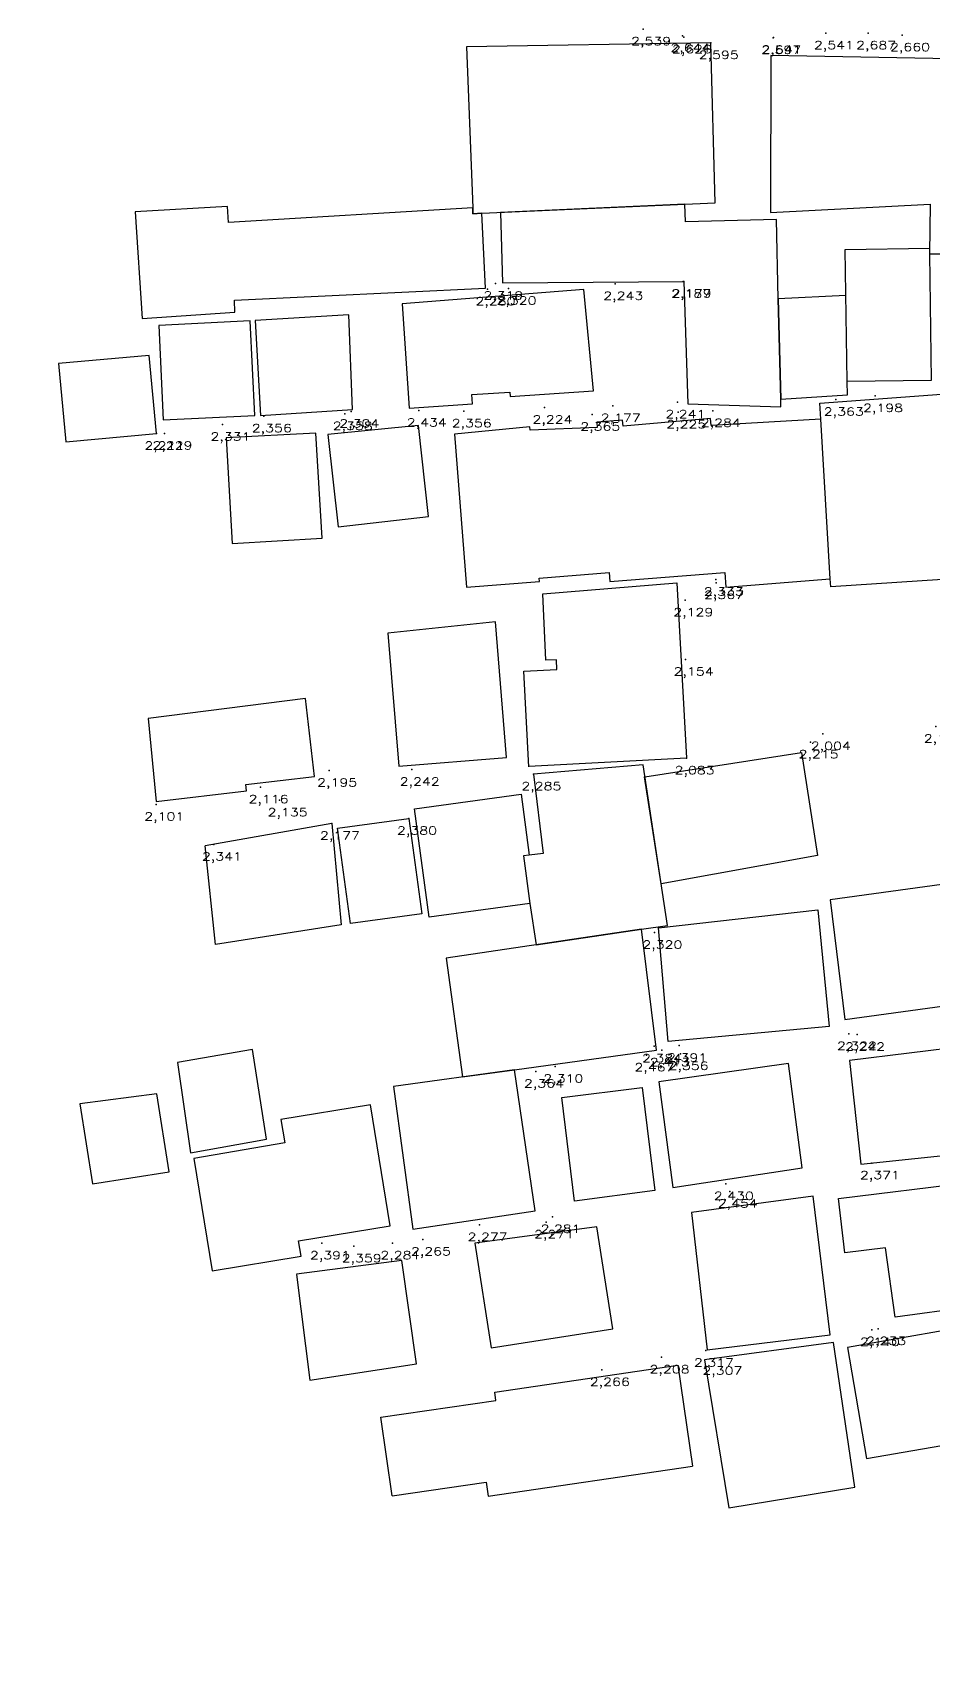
# Model space of a CAD drawing. Extents: x -160 to 364724, y -100 to 7353297.
# Drawn here: x 359113.7 to 359153.1, y 7352590.2 to 7352661.3 of the extents above; entities that cross this region are included whole.
import ezdxf
from ezdxf.enums import TextEntityAlignment as Align

# ---------------------------------------------------------------- set-up
doc = ezdxf.new("R2010")
doc.units = 0
doc.header["$LTSCALE"] = 5
doc.linetypes.add('CONTINUO', pattern=[0])
doc.linetypes.add('DASHDOT2', pattern=[12.7, 6.35, -3.175, 0, -3.175])
doc.layers.add('LT-ALINHAMENTO-PREDIAL', color=4, linetype='DASHDOT2', lineweight=25)
doc.layers.add('LT-COTAS', color=7, linetype='CONTINUO')
doc.layers.add('ortofoto', color=7, linetype='Continuous')
doc.styles.add('simplex', font='simplex.shx', dxfattribs={"width": 0.8})
doc.styles.get("Standard").update_dxf_attribs({"font": 'arial.ttf'})
picture_1 = doc.add_image_def('image1.tif', size_in_pixel=(14710, 13573))

# ---------------------------------------------------------------- blocks, each defined once
blk = doc.blocks.new('SIMB_PONTO')
at = {"color": 0}
blk.add_point((0, 0), dxfattribs=at)
for tag in ['COTA', 'PONTO', 'DESC']:
    blk.add_attdef(tag, (0, 0), '', height=1)

msp = doc.modelspace()

# ---------------------------------------------------------------- linework, layer by layer
at = {"layer": 'LT-ALINHAMENTO-PREDIAL', "color": 8, "ltscale": 3, "flags": 128}
for points in [[(359132.72, 7352660.635), (359132.986, 7352653.594), (359132.998, 7352653.343), (359133.39, 7352653.361), (359143.587, 7352653.819), (359143.396, 7352660.813), (359132.72, 7352660.635)], [(359158.704, 7352660.028), (359146.03, 7352660.257), (359146.011, 7352653.403), (359152.992, 7352653.757), (359152.96, 7352651.595), (359159.759, 7352651.592), (359159.76, 7352653.813)], [(359118.23, 7352653.432), (359118.539, 7352648.762), (359122.585, 7352649.03), (359122.565, 7352649.561), (359133.546, 7352650.081), (359133.39, 7352653.361), (359132.998, 7352653.343), (359132.986, 7352653.594), (359122.307, 7352652.961), (359122.266, 7352653.653), (359118.23, 7352653.432)], [(359134.201, 7352653.398), (359134.289, 7352650.316), (359142.215, 7352650.379), (359142.392, 7352645.033), (359146.463, 7352644.899), (359146.455, 7352645.237), (359146.349, 7352649.614), (359146.266, 7352653.089), (359142.292, 7352652.993), (359142.258, 7352653.759), (359134.201, 7352653.398)], [(359152.96, 7352651.595), (359153.043, 7352646.055), (359149.362, 7352646), (359149.277, 7352651.782), (359152.964, 7352651.837)], [(359129.898, 7352649.396), (359130.205, 7352644.838), (359132.983, 7352645.025), (359132.956, 7352645.429), (359134.605, 7352645.541), (359134.619, 7352645.345), (359138.273, 7352645.591), (359137.852, 7352650.034), (359129.898, 7352649.396)], [(359149.306, 7352649.765), (359146.349, 7352649.614), (359146.455, 7352645.237), (359149.371, 7352645.415), (359149.362, 7352646)], [(359123.469, 7352648.668), (359123.709, 7352644.523), (359127.724, 7352644.786), (359127.565, 7352648.924), (359123.469, 7352648.668)], [(359119.261, 7352648.46), (359119.444, 7352644.333), (359123.455, 7352644.511), (359123.261, 7352648.657), (359119.261, 7352648.46)], [(359114.866, 7352646.788), (359115.191, 7352643.368), (359119.153, 7352643.725), (359118.845, 7352647.142), (359114.866, 7352646.788)], [(359148.207, 7352644.364), (359148.166, 7352645.053), (359153.886, 7352645.48), (359154.418, 7352637.4), (359148.647, 7352637.02), (359148.624, 7352637.37)], [(359126.647, 7352643.681), (359127.098, 7352639.651), (359131.061, 7352640.095), (359130.615, 7352644.077), (359126.647, 7352643.681)], [(359132.192, 7352643.707), (359132.721, 7352637.01), (359135.908, 7352637.262), (359135.896, 7352637.406), (359138.949, 7352637.648), (359138.98, 7352637.256), (359144.011, 7352637.654), (359144.062, 7352637.009), (359148.624, 7352637.37), (359148.207, 7352644.364), (359143.41, 7352644.078), (359143.392, 7352644.39), (359139.564, 7352644.052), (359139.54, 7352644.32), (359138.417, 7352644.22), (359138.437, 7352643.994), (359135.496, 7352643.875), (359135.49, 7352644.029), (359132.192, 7352643.707)], [(359122.2, 7352643.541), (359122.472, 7352638.917), (359126.403, 7352639.149), (359126.132, 7352643.751), (359122.2, 7352643.541)], [(359135.442, 7352629.146), (359135.227, 7352633.335), (359136.662, 7352633.409), (359136.645, 7352633.835), (359136.192, 7352633.817), (359136.053, 7352636.718), (359141.915, 7352637.193), (359142.343, 7352629.527), (359135.441, 7352629.172)], [(359129.272, 7352634.997), (359129.754, 7352629.176), (359134.463, 7352629.566), (359133.977, 7352635.499), (359129.272, 7352634.997)], [(359118.798, 7352631.271), (359119.146, 7352627.642), (359123.099, 7352628.101), (359123.068, 7352628.374), (359126.069, 7352628.722), (359125.672, 7352632.139), (359118.798, 7352631.271)], [(359140.515, 7352628.718), (359147.369, 7352629.778), (359148.066, 7352625.274), (359141.228, 7352624.035), (359140.504, 7352628.716)], [(359135.489, 7352623.173), (359135.757, 7352621.365), (359140.363, 7352622.046), (359141.506, 7352622.215), (359140.437, 7352629.232), (359135.642, 7352628.833), (359136.074, 7352625.368), (359135.461, 7352625.292)], [(359131.078, 7352622.571), (359130.437, 7352627.321), (359135.102, 7352627.951), (359135.461, 7352625.291), (359135.208, 7352625.257), (359135.489, 7352623.173), (359131.078, 7352622.571)], [(359148.619, 7352623.338), (359149.262, 7352618.097), (359155.25, 7352618.924), (359154.853, 7352622.544), (359154.674, 7352624.168), (359148.619, 7352623.338)], [(359141.528, 7352617.141), (359141.114, 7352622.106), (359148.074, 7352622.896), (359148.575, 7352617.799), (359141.528, 7352617.141)], [(359131.833, 7352620.784), (359132.547, 7352615.588), (359134.81, 7352615.9), (359141.021, 7352616.753), (359140.363, 7352622.046), (359131.833, 7352620.784)], [(359149.96, 7352611.779), (359155.348, 7352612.34), (359154.784, 7352616.958), (359149.466, 7352616.308), (359149.96, 7352611.779)], [(359120.073, 7352616.221), (359120.639, 7352612.264), (359123.962, 7352612.868), (359123.36, 7352616.785), (359120.073, 7352616.221)], [(359141.124, 7352615.373), (359141.739, 7352610.753), (359147.393, 7352611.62), (359146.799, 7352616.177), (359141.124, 7352615.373)], [(359129.523, 7352615.173), (359130.371, 7352608.927), (359135.714, 7352609.734), (359134.81, 7352615.9), (359129.523, 7352615.173)], [(359115.81, 7352614.406), (359116.355, 7352610.921), (359119.708, 7352611.445), (359119.176, 7352614.847), (359115.81, 7352614.406)], [(359137.444, 7352610.153), (359136.887, 7352614.694), (359140.4, 7352615.125), (359140.953, 7352610.616), (359137.444, 7352610.153)], [(359120.793, 7352612.025), (359121.6, 7352607.107), (359125.485, 7352607.744), (359125.374, 7352608.421), (359129.38, 7352609.078), (359128.511, 7352614.372), (359124.598, 7352613.73), (359124.766, 7352612.708), (359120.793, 7352612.025)], [(359149.256, 7352607.891), (359148.986, 7352610.276), (359155.213, 7352611.041), (359155.835, 7352605.682), (359151.464, 7352605.077), (359151.043, 7352608.114), (359149.256, 7352607.891)], [(359142.562, 7352609.658), (359143.238, 7352603.657), (359148.626, 7352604.309), (359147.883, 7352610.372), (359142.562, 7352609.658)], [(359133.075, 7352608.315), (359133.795, 7352603.742), (359139.116, 7352604.579), (359138.415, 7352609.03), (359133.075, 7352608.315)], [(359125.276, 7352606.944), (359125.871, 7352602.325), (359130.532, 7352603.046), (359129.892, 7352607.556), (359125.274, 7352606.962)], [(359149.377, 7352603.761), (359150.203, 7352598.903), (359156.409, 7352599.967), (359155.611, 7352604.857), (359149.377, 7352603.761)], [(359143.126, 7352603.21), (359144.189, 7352596.741), (359149.692, 7352597.645), (359148.766, 7352603.975), (359143.126, 7352603.21)], [(359129.472, 7352597.264), (359128.969, 7352600.707), (359134.002, 7352601.443), (359133.948, 7352601.809), (359141.959, 7352602.98), (359142.604, 7352598.564)], [(359129.472, 7352597.264), (359133.579, 7352597.864), (359133.667, 7352597.257), (359142.604, 7352598.564)]]:
    msp.add_lwpolyline(points, dxfattribs=at)
for points, elevation in [([(359130.201, 7352626.888), (359130.764, 7352622.72), (359127.643, 7352622.299), (359127.08, 7352626.467), (359130.201, 7352626.888)], 2.38), ([(359126.833, 7352626.673), (359127.24, 7352622.244), (359121.746, 7352621.377), (359121.28, 7352625.69)], 2.177), ([(359126.833, 7352626.673), (359121.28, 7352625.69)], 2.177)]:
    msp.add_lwpolyline(points, dxfattribs=dict(at, elevation=elevation))

# ---------------------------------------------------------------- block references
at = {"layer": 'LT-COTAS', "color": 3}
ref = msp.add_blockref('SIMB_PONTO', (359140.443, 7352661.416, 2.539), dxfattribs=at)
ref.add_attrib('COTA', '2,539', dxfattribs={"layer": '0', "color": 8, "height": 0.35, "style": 'simplex', "width": 1.26506, "flags": 8}).set_placement((359139.918, 7352660.716), (359141.668, 7352660.716), align=Align.FIT)
ref = msp.add_blockref('SIMB_PONTO', (359142.159, 7352661.128, 2.644), dxfattribs=at)
ref.add_attrib('COTA', '2,644', dxfattribs={"layer": '0', "color": 8, "height": 0.35, "style": 'simplex', "width": 1.235294, "flags": 8}).set_placement((359141.634, 7352660.428), (359143.384, 7352660.428), align=Align.FIT)
ref = msp.add_blockref('SIMB_PONTO', (359142.224, 7352661.061, 2.626), dxfattribs=at)
ref.add_attrib('COTA', '2,626', dxfattribs={"layer": '0', "color": 8, "height": 0.35, "style": 'simplex', "width": 1.26506, "flags": 8}).set_placement((359141.699, 7352660.361), (359143.449, 7352660.361), align=Align.FIT)
for p in [(359142.159, 7352661.128, 2.644), (359142.224, 7352661.061, 2.626), (359146.133, 7352661.04, 2.597), (359146.141, 7352661.044, 2.641), (359148.437, 7352661.244, 2.541), (359150.28, 7352661.241, 2.687), (359151.765, 7352661.155, 2.66), (359143.396, 7352660.813, 2.595), (359133.979, 7352650.294, 2.319), (359139.221, 7352650.28, 2.243), (359142.19, 7352650.378, 2.187), (359142.215, 7352650.379, 2.179), (359133.633, 7352650.041, 2.28), (359134.55, 7352650.071, 2.32), (359150.581, 7352645.373, 2.198), (359127.392, 7352644.588, 2.358), (359127.678, 7352644.698, 2.304), (359130.627, 7352644.741, 2.434), (359132.595, 7352644.708, 2.356), (359136.125, 7352644.871, 2.224), (359139.111, 7352644.947, 2.177), (359141.939, 7352645.104, 2.241), (359141.977, 7352644.657, 2.225), (359143.489, 7352644.727, 2.284), (359148.865, 7352645.211, 2.363), (359122.043, 7352644.121, 2.331), (359123.852, 7352644.49, 2.356), (359138.218, 7352644.562, 2.365), (359119.153, 7352643.725, 2.211), (359119.509, 7352643.734, 2.229), (359143.621, 7352637.343, 2.333), (359143.628, 7352637.2, 2.367), (359142.285, 7352636.44, 2.129), (359142.297, 7352633.85, 2.154), (359148.299, 7352630.59, 2.004), (359147.766, 7352630.229, 2.215), (359126.709, 7352628.993, 2.195), (359130.322, 7352629.03, 2.242), (359142.343, 7352629.527, 2.083), (359123.71, 7352628.266, 2.116), (359135.642, 7352628.833, 2.285), (359124.541, 7352627.687, 2.135), (359119.147, 7352627.507, 2.101), (359130.201, 7352626.888, 2.38), (359126.833, 7352626.673, 2.177), (359121.672, 7352625.759, 2.341), (359140.931, 7352621.9, 2.32), (359140.918, 7352616.933, 2.384), (359142.014, 7352616.959, 2.391), (359149.44, 7352617.473, 2.322), (359149.795, 7352617.439, 2.242), (359140.583, 7352616.536, 2.467), (359141.257, 7352616.763, 2.413), (359142.078, 7352616.601, 2.356), (359135.754, 7352615.828, 2.364), (359136.596, 7352616.045, 2.31), (359150.448, 7352611.824, 2.371), (359144.055, 7352610.91, 2.43), (359144.229, 7352610.583, 2.454), (359133.291, 7352609.117, 2.277), (359136.195, 7352609.231, 2.271), (359136.483, 7352609.471, 2.281), (359129.475, 7352608.316, 2.281), (359130.812, 7352608.485, 2.265), (359126.396, 7352608.312, 2.391), (359127.785, 7352608.183, 2.359), (359150.448, 7352604.528, 2.14), (359150.72, 7352604.566, 2.233), (359143.189, 7352603.622, 2.317), (359138.635, 7352602.776, 2.266), (359141.246, 7352603.327, 2.208), (359143.557, 7352603.268, 2.307)]:
    msp.add_blockref('SIMB_PONTO', p, dxfattribs=at)
ref = msp.add_blockref('SIMB_PONTO', (359146.133, 7352661.04, 2.597), dxfattribs=at)
ref.add_attrib('COTA', '2,597', dxfattribs={"layer": '0', "color": 8, "height": 0.35, "style": 'simplex', "width": 1.25, "flags": 8}).set_placement((359145.608, 7352660.34), (359147.358, 7352660.34), align=Align.FIT)
ref = msp.add_blockref('SIMB_PONTO', (359146.141, 7352661.044, 2.641), dxfattribs=at)
ref.add_attrib('COTA', '2,641', dxfattribs={"layer": '0', "color": 8, "height": 0.35, "style": 'simplex', "width": 1.4, "flags": 8}).set_placement((359145.616, 7352660.344), (359147.366, 7352660.344), align=Align.FIT)
ref = msp.add_blockref('SIMB_PONTO', (359148.437, 7352661.244, 2.541), dxfattribs=at)
ref.add_attrib('COTA', '2,541', dxfattribs={"layer": '0', "color": 8, "height": 0.35, "style": 'simplex', "width": 1.4, "flags": 8}).set_placement((359147.912, 7352660.544), (359149.662, 7352660.544), align=Align.FIT)
ref = msp.add_blockref('SIMB_PONTO', (359150.28, 7352661.241, 2.687), dxfattribs=at)
ref.add_attrib('COTA', '2,687', dxfattribs={"layer": '0', "color": 8, "height": 0.35, "style": 'simplex', "width": 1.25, "flags": 8}).set_placement((359149.755, 7352660.541), (359151.505, 7352660.541), align=Align.FIT)
ref = msp.add_blockref('SIMB_PONTO', (359151.765, 7352661.155, 2.66), dxfattribs=at)
ref.add_attrib('COTA', '2,660', dxfattribs={"layer": '0', "color": 8, "height": 0.35, "style": 'simplex', "width": 1.25, "flags": 8}).set_placement((359151.24, 7352660.455), (359152.99, 7352660.455), align=Align.FIT)
ref = msp.add_blockref('SIMB_PONTO', (359143.396, 7352660.813, 2.595), dxfattribs=at)
ref.add_attrib('COTA', '2,595', dxfattribs={"layer": '0', "color": 8, "height": 0.35, "style": 'simplex', "width": 1.25, "flags": 8}).set_placement((359142.871, 7352660.113), (359144.621, 7352660.113), align=Align.FIT)
ref = msp.add_blockref('SIMB_PONTO', (359133.979, 7352650.294, 2.319), dxfattribs=at)
ref.add_attrib('COTA', '2,319', dxfattribs={"layer": '0', "color": 8, "height": 0.35, "style": 'simplex', "width": 1.329114, "flags": 8}).set_placement((359133.454, 7352649.594), (359135.204, 7352649.594), align=Align.FIT)
ref = msp.add_blockref('SIMB_PONTO', (359139.221, 7352650.28, 2.243), dxfattribs=at)
ref.add_attrib('COTA', '2,243', dxfattribs={"layer": '0', "color": 8, "height": 0.35, "style": 'simplex', "width": 1.25, "flags": 8}).set_placement((359138.696, 7352649.58), (359140.446, 7352649.58), align=Align.FIT)
ref = msp.add_blockref('SIMB_PONTO', (359142.19, 7352650.378, 2.187), dxfattribs=at)
ref.add_attrib('COTA', '2,187', dxfattribs={"layer": '0', "color": 8, "height": 0.35, "style": 'simplex', "width": 1.3125, "flags": 8}).set_placement((359141.665, 7352649.678), (359143.415, 7352649.678), align=Align.FIT)
ref = msp.add_blockref('SIMB_PONTO', (359142.215, 7352650.379, 2.179), dxfattribs=at)
ref.add_attrib('COTA', '2,179', dxfattribs={"layer": '0', "color": 8, "height": 0.35, "style": 'simplex', "width": 1.329114, "flags": 8}).set_placement((359141.69, 7352649.679), (359143.44, 7352649.679), align=Align.FIT)
ref = msp.add_blockref('SIMB_PONTO', (359133.633, 7352650.041, 2.28), dxfattribs=at)
ref.add_attrib('COTA', '2,280', dxfattribs={"layer": '0', "color": 8, "height": 0.35, "style": 'simplex', "width": 1.25, "flags": 8}).set_placement((359133.108, 7352649.341), (359134.858, 7352649.341), align=Align.FIT)
ref = msp.add_blockref('SIMB_PONTO', (359134.55, 7352650.071, 2.32), dxfattribs=at)
ref.add_attrib('COTA', '2,320', dxfattribs={"layer": '0', "color": 8, "height": 0.35, "style": 'simplex', "width": 1.25, "flags": 8}).set_placement((359134.025, 7352649.371), (359135.775, 7352649.371), align=Align.FIT)
ref = msp.add_blockref('SIMB_PONTO', (359150.581, 7352645.373, 2.198), dxfattribs=at)
ref.add_attrib('COTA', '2,198', dxfattribs={"layer": '0', "color": 8, "height": 0.35, "style": 'simplex', "width": 1.3125, "flags": 8}).set_placement((359150.056, 7352644.673), (359151.806, 7352644.673), align=Align.FIT)
ref = msp.add_blockref('SIMB_PONTO', (359127.392, 7352644.588, 2.358), dxfattribs=at)
ref.add_attrib('COTA', '2,358', dxfattribs={"layer": '0', "color": 8, "height": 0.35, "style": 'simplex', "width": 1.25, "flags": 8}).set_placement((359126.867, 7352643.888), (359128.617, 7352643.888), align=Align.FIT)
ref = msp.add_blockref('SIMB_PONTO', (359127.678, 7352644.698, 2.304), dxfattribs=at)
ref.add_attrib('COTA', '2,304', dxfattribs={"layer": '0', "color": 8, "height": 0.35, "style": 'simplex', "width": 1.235294, "flags": 8}).set_placement((359127.153, 7352643.998), (359128.903, 7352643.998), align=Align.FIT)
ref = msp.add_blockref('SIMB_PONTO', (359130.627, 7352644.741, 2.434), dxfattribs=at)
ref.add_attrib('COTA', '2,434', dxfattribs={"layer": '0', "color": 8, "height": 0.35, "style": 'simplex', "width": 1.235294, "flags": 8}).set_placement((359130.102, 7352644.041), (359131.852, 7352644.041), align=Align.FIT)
ref = msp.add_blockref('SIMB_PONTO', (359132.595, 7352644.708, 2.356), dxfattribs=at)
ref.add_attrib('COTA', '2,356', dxfattribs={"layer": '0', "color": 8, "height": 0.35, "style": 'simplex', "width": 1.26506, "flags": 8}).set_placement((359132.07, 7352644.008), (359133.82, 7352644.008), align=Align.FIT)
ref = msp.add_blockref('SIMB_PONTO', (359136.125, 7352644.871, 2.224), dxfattribs=at)
ref.add_attrib('COTA', '2,224', dxfattribs={"layer": '0', "color": 8, "height": 0.35, "style": 'simplex', "width": 1.235294, "flags": 8}).set_placement((359135.6, 7352644.171), (359137.35, 7352644.171), align=Align.FIT)
ref = msp.add_blockref('SIMB_PONTO', (359139.111, 7352644.947, 2.177), dxfattribs=at)
ref.add_attrib('COTA', '2,177', dxfattribs={"layer": '0', "color": 8, "height": 0.35, "style": 'simplex', "width": 1.3125, "flags": 8}).set_placement((359138.586, 7352644.247), (359140.336, 7352644.247), align=Align.FIT)
ref = msp.add_blockref('SIMB_PONTO', (359141.939, 7352645.104, 2.241), dxfattribs=at)
ref.add_attrib('COTA', '2,241', dxfattribs={"layer": '0', "color": 8, "height": 0.35, "style": 'simplex', "width": 1.4, "flags": 8}).set_placement((359141.414, 7352644.404), (359143.164, 7352644.404), align=Align.FIT)
ref = msp.add_blockref('SIMB_PONTO', (359141.977, 7352644.657, 2.225), dxfattribs=at)
ref.add_attrib('COTA', '2,225', dxfattribs={"layer": '0', "color": 8, "height": 0.35, "style": 'simplex', "width": 1.25, "flags": 8}).set_placement((359141.452, 7352643.957), (359143.202, 7352643.957), align=Align.FIT)
ref = msp.add_blockref('SIMB_PONTO', (359143.489, 7352644.727, 2.284), dxfattribs=at)
ref.add_attrib('COTA', '2,284', dxfattribs={"layer": '0', "color": 8, "height": 0.35, "style": 'simplex', "width": 1.235294, "flags": 8}).set_placement((359142.964, 7352644.027), (359144.714, 7352644.027), align=Align.FIT)
ref = msp.add_blockref('SIMB_PONTO', (359148.865, 7352645.211, 2.363), dxfattribs=at)
ref.add_attrib('COTA', '2,363', dxfattribs={"layer": '0', "color": 8, "height": 0.35, "style": 'simplex', "width": 1.25, "flags": 8}).set_placement((359148.34, 7352644.511), (359150.09, 7352644.511), align=Align.FIT)
ref = msp.add_blockref('SIMB_PONTO', (359122.043, 7352644.121, 2.331), dxfattribs=at)
ref.add_attrib('COTA', '2,331', dxfattribs={"layer": '0', "color": 8, "height": 0.35, "style": 'simplex', "width": 1.4, "flags": 8}).set_placement((359121.518, 7352643.421), (359123.268, 7352643.421), align=Align.FIT)
ref = msp.add_blockref('SIMB_PONTO', (359123.852, 7352644.49, 2.356), dxfattribs=at)
ref.add_attrib('COTA', '2,356', dxfattribs={"layer": '0', "color": 8, "height": 0.35, "style": 'simplex', "width": 1.26506, "flags": 8}).set_placement((359123.327, 7352643.79), (359125.077, 7352643.79), align=Align.FIT)
ref = msp.add_blockref('SIMB_PONTO', (359138.218, 7352644.562, 2.365), dxfattribs=at)
ref.add_attrib('COTA', '2,365', dxfattribs={"layer": '0', "color": 8, "height": 0.35, "style": 'simplex', "width": 1.25, "flags": 8}).set_placement((359137.693, 7352643.862), (359139.443, 7352643.862), align=Align.FIT)
ref = msp.add_blockref('SIMB_PONTO', (359119.153, 7352643.725, 2.211), dxfattribs=at)
ref.add_attrib('COTA', '2,211', dxfattribs={"layer": '0', "color": 8, "height": 0.35, "style": 'simplex', "width": 1.478873, "flags": 8}).set_placement((359118.628, 7352643.025), (359120.378, 7352643.025), align=Align.FIT)
ref = msp.add_blockref('SIMB_PONTO', (359119.509, 7352643.734, 2.229), dxfattribs=at)
ref.add_attrib('COTA', '2,229', dxfattribs={"layer": '0', "color": 8, "height": 0.35, "style": 'simplex', "width": 1.26506, "flags": 8}).set_placement((359118.984, 7352643.034), (359120.734, 7352643.034), align=Align.FIT)
ref = msp.add_blockref('SIMB_PONTO', (359143.621, 7352637.343, 2.333), dxfattribs=at)
ref.add_attrib('COTA', '2,333', dxfattribs={"layer": '0', "color": 8, "height": 0.35, "style": 'simplex', "width": 1.25, "flags": 8}).set_placement((359143.096, 7352636.643), (359144.846, 7352636.643), align=Align.FIT)
ref = msp.add_blockref('SIMB_PONTO', (359143.628, 7352637.2, 2.367), dxfattribs=at)
ref.add_attrib('COTA', '2,367', dxfattribs={"layer": '0', "color": 8, "height": 0.35, "style": 'simplex', "width": 1.25, "flags": 8}).set_placement((359143.103, 7352636.5), (359144.853, 7352636.5), align=Align.FIT)
ref = msp.add_blockref('SIMB_PONTO', (359142.285, 7352636.44, 2.129), dxfattribs=at)
ref.add_attrib('COTA', '2,129', dxfattribs={"layer": '0', "color": 8, "height": 0.35, "style": 'simplex', "width": 1.329114, "flags": 8}).set_placement((359141.76, 7352635.74), (359143.51, 7352635.74), align=Align.FIT)
ref = msp.add_blockref('SIMB_PONTO', (359142.297, 7352633.85, 2.154), dxfattribs=at)
ref.add_attrib('COTA', '2,154', dxfattribs={"layer": '0', "color": 8, "height": 0.35, "style": 'simplex', "width": 1.296296, "flags": 8}).set_placement((359141.772, 7352633.15), (359143.522, 7352633.15), align=Align.FIT)
ref = msp.add_blockref('SIMB_PONTO', (359148.299, 7352630.59, 2.004), dxfattribs=at)
ref.add_attrib('COTA', '2,004', dxfattribs={"layer": '0', "color": 8, "height": 0.35, "style": 'simplex', "width": 1.235294, "flags": 8}).set_placement((359147.774, 7352629.89), (359149.524, 7352629.89), align=Align.FIT)
ref = msp.add_blockref('SIMB_PONTO', (359153.239, 7352630.915, 2.163), dxfattribs=at)
ref.add_attrib('COTA', '2,163', dxfattribs={"layer": '0', "color": 8, "height": 0.35, "style": 'simplex', "width": 1.3125, "flags": 8}).set_placement((359152.714, 7352630.215), (359154.464, 7352630.215), align=Align.FIT)
ref = msp.add_blockref('SIMB_PONTO', (359147.766, 7352630.229, 2.215), dxfattribs=at)
ref.add_attrib('COTA', '2,215', dxfattribs={"layer": '0', "color": 8, "height": 0.35, "style": 'simplex', "width": 1.3125, "flags": 8}).set_placement((359147.241, 7352629.529), (359148.991, 7352629.529), align=Align.FIT)
ref = msp.add_blockref('SIMB_PONTO', (359126.709, 7352628.993, 2.195), dxfattribs=at)
ref.add_attrib('COTA', '2,195', dxfattribs={"layer": '0', "color": 8, "height": 0.35, "style": 'simplex', "width": 1.3125, "flags": 8}).set_placement((359126.184, 7352628.293), (359127.934, 7352628.293), align=Align.FIT)
ref = msp.add_blockref('SIMB_PONTO', (359130.322, 7352629.03, 2.242), dxfattribs=at)
ref.add_attrib('COTA', '2,242', dxfattribs={"layer": '0', "color": 8, "height": 0.35, "style": 'simplex', "width": 1.25, "flags": 8}).set_placement((359129.797, 7352628.33), (359131.547, 7352628.33), align=Align.FIT)
ref = msp.add_blockref('SIMB_PONTO', (359142.343, 7352629.527, 2.083), dxfattribs=at)
ref.add_attrib('COTA', '2,083', dxfattribs={"layer": '0', "color": 8, "height": 0.35, "style": 'simplex', "width": 1.25, "flags": 8}).set_placement((359141.818, 7352628.827), (359143.568, 7352628.827), align=Align.FIT)
ref = msp.add_blockref('SIMB_PONTO', (359123.71, 7352628.266, 2.116), dxfattribs=at)
ref.add_attrib('COTA', '2,116', dxfattribs={"layer": '0', "color": 8, "height": 0.35, "style": 'simplex', "width": 1.4, "flags": 8}).set_placement((359123.185, 7352627.566), (359124.935, 7352627.566), align=Align.FIT)
ref = msp.add_blockref('SIMB_PONTO', (359135.642, 7352628.833, 2.285), dxfattribs=at)
ref.add_attrib('COTA', '2,285', dxfattribs={"layer": '0', "color": 8, "height": 0.35, "style": 'simplex', "width": 1.25, "flags": 8}).set_placement((359135.117, 7352628.133), (359136.867, 7352628.133), align=Align.FIT)
ref = msp.add_blockref('SIMB_PONTO', (359124.541, 7352627.687, 2.135), dxfattribs=at)
ref.add_attrib('COTA', '2,135', dxfattribs={"layer": '0', "color": 8, "height": 0.35, "style": 'simplex', "width": 1.3125, "flags": 8}).set_placement((359124.016, 7352626.987), (359125.766, 7352626.987), align=Align.FIT)
ref = msp.add_blockref('SIMB_PONTO', (359119.147, 7352627.507, 2.101), dxfattribs=at)
ref.add_attrib('COTA', '2,101', dxfattribs={"layer": '0', "color": 8, "height": 0.35, "style": 'simplex', "width": 1.478873, "flags": 8}).set_placement((359118.622, 7352626.807), (359120.372, 7352626.807), align=Align.FIT)
ref = msp.add_blockref('SIMB_PONTO', (359130.201, 7352626.888, 2.38), dxfattribs=at)
ref.add_attrib('COTA', '2,380', dxfattribs={"layer": '0', "color": 8, "height": 0.35, "style": 'simplex', "width": 1.25, "flags": 8}).set_placement((359129.676, 7352626.188), (359131.426, 7352626.188), align=Align.FIT)
ref = msp.add_blockref('SIMB_PONTO', (359126.833, 7352626.673, 2.177), dxfattribs=at)
ref.add_attrib('COTA', '2,177', dxfattribs={"layer": '0', "color": 8, "height": 0.35, "style": 'simplex', "width": 1.3125, "flags": 8}).set_placement((359126.308, 7352625.973), (359128.058, 7352625.973), align=Align.FIT)
ref = msp.add_blockref('SIMB_PONTO', (359121.672, 7352625.759, 2.341), dxfattribs=at)
ref.add_attrib('COTA', '2,341', dxfattribs={"layer": '0', "color": 8, "height": 0.35, "style": 'simplex', "width": 1.4, "flags": 8}).set_placement((359121.147, 7352625.059), (359122.897, 7352625.059), align=Align.FIT)
ref = msp.add_blockref('SIMB_PONTO', (359140.931, 7352621.9, 2.32), dxfattribs=at)
ref.add_attrib('COTA', '2,320', dxfattribs={"layer": '0', "color": 8, "height": 0.35, "style": 'simplex', "width": 1.25, "flags": 8}).set_placement((359140.406, 7352621.2), (359142.156, 7352621.2), align=Align.FIT)
ref = msp.add_blockref('SIMB_PONTO', (359140.918, 7352616.933, 2.384), dxfattribs=at)
ref.add_attrib('COTA', '2,384', dxfattribs={"layer": '0', "color": 8, "height": 0.35, "style": 'simplex', "width": 1.235294, "flags": 8}).set_placement((359140.393, 7352616.233), (359142.143, 7352616.233), align=Align.FIT)
ref = msp.add_blockref('SIMB_PONTO', (359142.014, 7352616.959, 2.391), dxfattribs=at)
ref.add_attrib('COTA', '2,391', dxfattribs={"layer": '0', "color": 8, "height": 0.35, "style": 'simplex', "width": 1.4, "flags": 8}).set_placement((359141.489, 7352616.259), (359143.239, 7352616.259), align=Align.FIT)
ref = msp.add_blockref('SIMB_PONTO', (359149.44, 7352617.473, 2.322), dxfattribs=at)
ref.add_attrib('COTA', '2,322', dxfattribs={"layer": '0', "color": 8, "height": 0.35, "style": 'simplex', "width": 1.25, "flags": 8}).set_placement((359148.915, 7352616.773), (359150.665, 7352616.773), align=Align.FIT)
ref = msp.add_blockref('SIMB_PONTO', (359149.795, 7352617.439, 2.242), dxfattribs=at)
ref.add_attrib('COTA', '2,242', dxfattribs={"layer": '0', "color": 8, "height": 0.35, "style": 'simplex', "width": 1.25, "flags": 8}).set_placement((359149.27, 7352616.739), (359151.02, 7352616.739), align=Align.FIT)
ref = msp.add_blockref('SIMB_PONTO', (359140.583, 7352616.536, 2.467), dxfattribs=at)
ref.add_attrib('COTA', '2,467', dxfattribs={"layer": '0', "color": 8, "height": 0.35, "style": 'simplex', "width": 1.25, "flags": 8}).set_placement((359140.058, 7352615.836), (359141.808, 7352615.836), align=Align.FIT)
ref = msp.add_blockref('SIMB_PONTO', (359141.257, 7352616.763, 2.413), dxfattribs=at)
ref.add_attrib('COTA', '2,413', dxfattribs={"layer": '0', "color": 8, "height": 0.35, "style": 'simplex', "width": 1.3125, "flags": 8}).set_placement((359140.732, 7352616.063), (359142.482, 7352616.063), align=Align.FIT)
ref = msp.add_blockref('SIMB_PONTO', (359142.078, 7352616.601, 2.356), dxfattribs=at)
ref.add_attrib('COTA', '2,356', dxfattribs={"layer": '0', "color": 8, "height": 0.35, "style": 'simplex', "width": 1.26506, "flags": 8}).set_placement((359141.553, 7352615.901), (359143.303, 7352615.901), align=Align.FIT)
ref = msp.add_blockref('SIMB_PONTO', (359135.754, 7352615.828, 2.364), dxfattribs=at)
ref.add_attrib('COTA', '2,364', dxfattribs={"layer": '0', "color": 8, "height": 0.35, "style": 'simplex', "width": 1.235294, "flags": 8}).set_placement((359135.229, 7352615.128), (359136.979, 7352615.128), align=Align.FIT)
ref = msp.add_blockref('SIMB_PONTO', (359136.596, 7352616.045, 2.31), dxfattribs=at)
ref.add_attrib('COTA', '2,310', dxfattribs={"layer": '0', "color": 8, "height": 0.35, "style": 'simplex', "width": 1.3125, "flags": 8}).set_placement((359136.071, 7352615.345), (359137.821, 7352615.345), align=Align.FIT)
ref = msp.add_blockref('SIMB_PONTO', (359150.448, 7352611.824, 2.371), dxfattribs=at)
ref.add_attrib('COTA', '2,371', dxfattribs={"layer": '0', "color": 8, "height": 0.35, "style": 'simplex', "width": 1.4, "flags": 8}).set_placement((359149.923, 7352611.124), (359151.673, 7352611.124), align=Align.FIT)
ref = msp.add_blockref('SIMB_PONTO', (359144.055, 7352610.91, 2.43), dxfattribs=at)
ref.add_attrib('COTA', '2,430', dxfattribs={"layer": '0', "color": 8, "height": 0.35, "style": 'simplex', "width": 1.25, "flags": 8}).set_placement((359143.53, 7352610.21), (359145.28, 7352610.21), align=Align.FIT)
ref = msp.add_blockref('SIMB_PONTO', (359144.229, 7352610.583, 2.454), dxfattribs=at)
ref.add_attrib('COTA', '2,454', dxfattribs={"layer": '0', "color": 8, "height": 0.35, "style": 'simplex', "width": 1.235294, "flags": 8}).set_placement((359143.704, 7352609.883), (359145.454, 7352609.883), align=Align.FIT)
ref = msp.add_blockref('SIMB_PONTO', (359133.291, 7352609.117, 2.277), dxfattribs=at)
ref.add_attrib('COTA', '2,277', dxfattribs={"layer": '0', "color": 8, "height": 0.35, "style": 'simplex', "width": 1.25, "flags": 8}).set_placement((359132.766, 7352608.417), (359134.516, 7352608.417), align=Align.FIT)
ref = msp.add_blockref('SIMB_PONTO', (359136.195, 7352609.231, 2.271), dxfattribs=at)
ref.add_attrib('COTA', '2,271', dxfattribs={"layer": '0', "color": 8, "height": 0.35, "style": 'simplex', "width": 1.4, "flags": 8}).set_placement((359135.67, 7352608.531), (359137.42, 7352608.531), align=Align.FIT)
ref = msp.add_blockref('SIMB_PONTO', (359136.483, 7352609.471, 2.281), dxfattribs=at)
ref.add_attrib('COTA', '2,281', dxfattribs={"layer": '0', "color": 8, "height": 0.35, "style": 'simplex', "width": 1.4, "flags": 8}).set_placement((359135.958, 7352608.771), (359137.708, 7352608.771), align=Align.FIT)
ref = msp.add_blockref('SIMB_PONTO', (359129.475, 7352608.316, 2.281), dxfattribs=at)
ref.add_attrib('COTA', '2,281', dxfattribs={"layer": '0', "color": 8, "height": 0.35, "style": 'simplex', "width": 1.4, "flags": 8}).set_placement((359128.95, 7352607.616), (359130.7, 7352607.616), align=Align.FIT)
ref = msp.add_blockref('SIMB_PONTO', (359130.812, 7352608.485, 2.265), dxfattribs=at)
ref.add_attrib('COTA', '2,265', dxfattribs={"layer": '0', "color": 8, "height": 0.35, "style": 'simplex', "width": 1.25, "flags": 8}).set_placement((359130.287, 7352607.785), (359132.037, 7352607.785), align=Align.FIT)
ref = msp.add_blockref('SIMB_PONTO', (359126.396, 7352608.312, 2.391), dxfattribs=at)
ref.add_attrib('COTA', '2,391', dxfattribs={"layer": '0', "color": 8, "height": 0.35, "style": 'simplex', "width": 1.4, "flags": 8}).set_placement((359125.871, 7352607.612), (359127.621, 7352607.612), align=Align.FIT)
ref = msp.add_blockref('SIMB_PONTO', (359127.785, 7352608.183, 2.359), dxfattribs=at)
ref.add_attrib('COTA', '2,359', dxfattribs={"layer": '0', "color": 8, "height": 0.35, "style": 'simplex', "width": 1.26506, "flags": 8}).set_placement((359127.26, 7352607.483), (359129.01, 7352607.483), align=Align.FIT)
ref = msp.add_blockref('SIMB_PONTO', (359150.448, 7352604.528, 2.14), dxfattribs=at)
ref.add_attrib('COTA', '2,140', dxfattribs={"layer": '0', "color": 8, "height": 0.35, "style": 'simplex', "width": 1.3125, "flags": 8}).set_placement((359149.923, 7352603.828), (359151.673, 7352603.828), align=Align.FIT)
ref = msp.add_blockref('SIMB_PONTO', (359150.72, 7352604.566, 2.233), dxfattribs=at)
ref.add_attrib('COTA', '2,233', dxfattribs={"layer": '0', "color": 8, "height": 0.35, "style": 'simplex', "width": 1.25, "flags": 8}).set_placement((359150.195, 7352603.866), (359151.945, 7352603.866), align=Align.FIT)
ref = msp.add_blockref('SIMB_PONTO', (359143.189, 7352603.622, 2.317), dxfattribs=at)
ref.add_attrib('COTA', '2,317', dxfattribs={"layer": '0', "color": 8, "height": 0.35, "style": 'simplex', "width": 1.3125, "flags": 8}).set_placement((359142.664, 7352602.922), (359144.414, 7352602.922), align=Align.FIT)
ref = msp.add_blockref('SIMB_PONTO', (359138.635, 7352602.776, 2.266), dxfattribs=at)
ref.add_attrib('COTA', '2,266', dxfattribs={"layer": '0', "color": 8, "height": 0.35, "style": 'simplex', "width": 1.26506, "flags": 8}).set_placement((359138.11, 7352602.076), (359139.86, 7352602.076), align=Align.FIT)
ref = msp.add_blockref('SIMB_PONTO', (359141.246, 7352603.327, 2.208), dxfattribs=at)
ref.add_attrib('COTA', '2,208', dxfattribs={"layer": '0', "color": 8, "height": 0.35, "style": 'simplex', "width": 1.25, "flags": 8}).set_placement((359140.721, 7352602.627), (359142.471, 7352602.627), align=Align.FIT)
ref = msp.add_blockref('SIMB_PONTO', (359143.557, 7352603.268, 2.307), dxfattribs=at)
ref.add_attrib('COTA', '2,307', dxfattribs={"layer": '0', "color": 8, "height": 0.35, "style": 'simplex', "width": 1.25, "flags": 8}).set_placement((359143.032, 7352602.568), (359144.782, 7352602.568), align=Align.FIT)

# ---------------------------------------------------------------- pictures from other files: only their frames are drawn
image = msp.add_image(picture_1, insert=(359073.892, 7352258.636), size_in_units=(734.398, 677.634), dxfattribs=dict(fade=70))
image.dxf.flags = 14
at = {"layer": 'ortofoto'}
image = msp.add_image(picture_1, insert=(359073.892, 7352258.636), size_in_units=(734.398, 677.634), dxfattribs=dict(at, fade=29))
image.dxf.flags = 14

doc.saveas('drawing.dxf')
